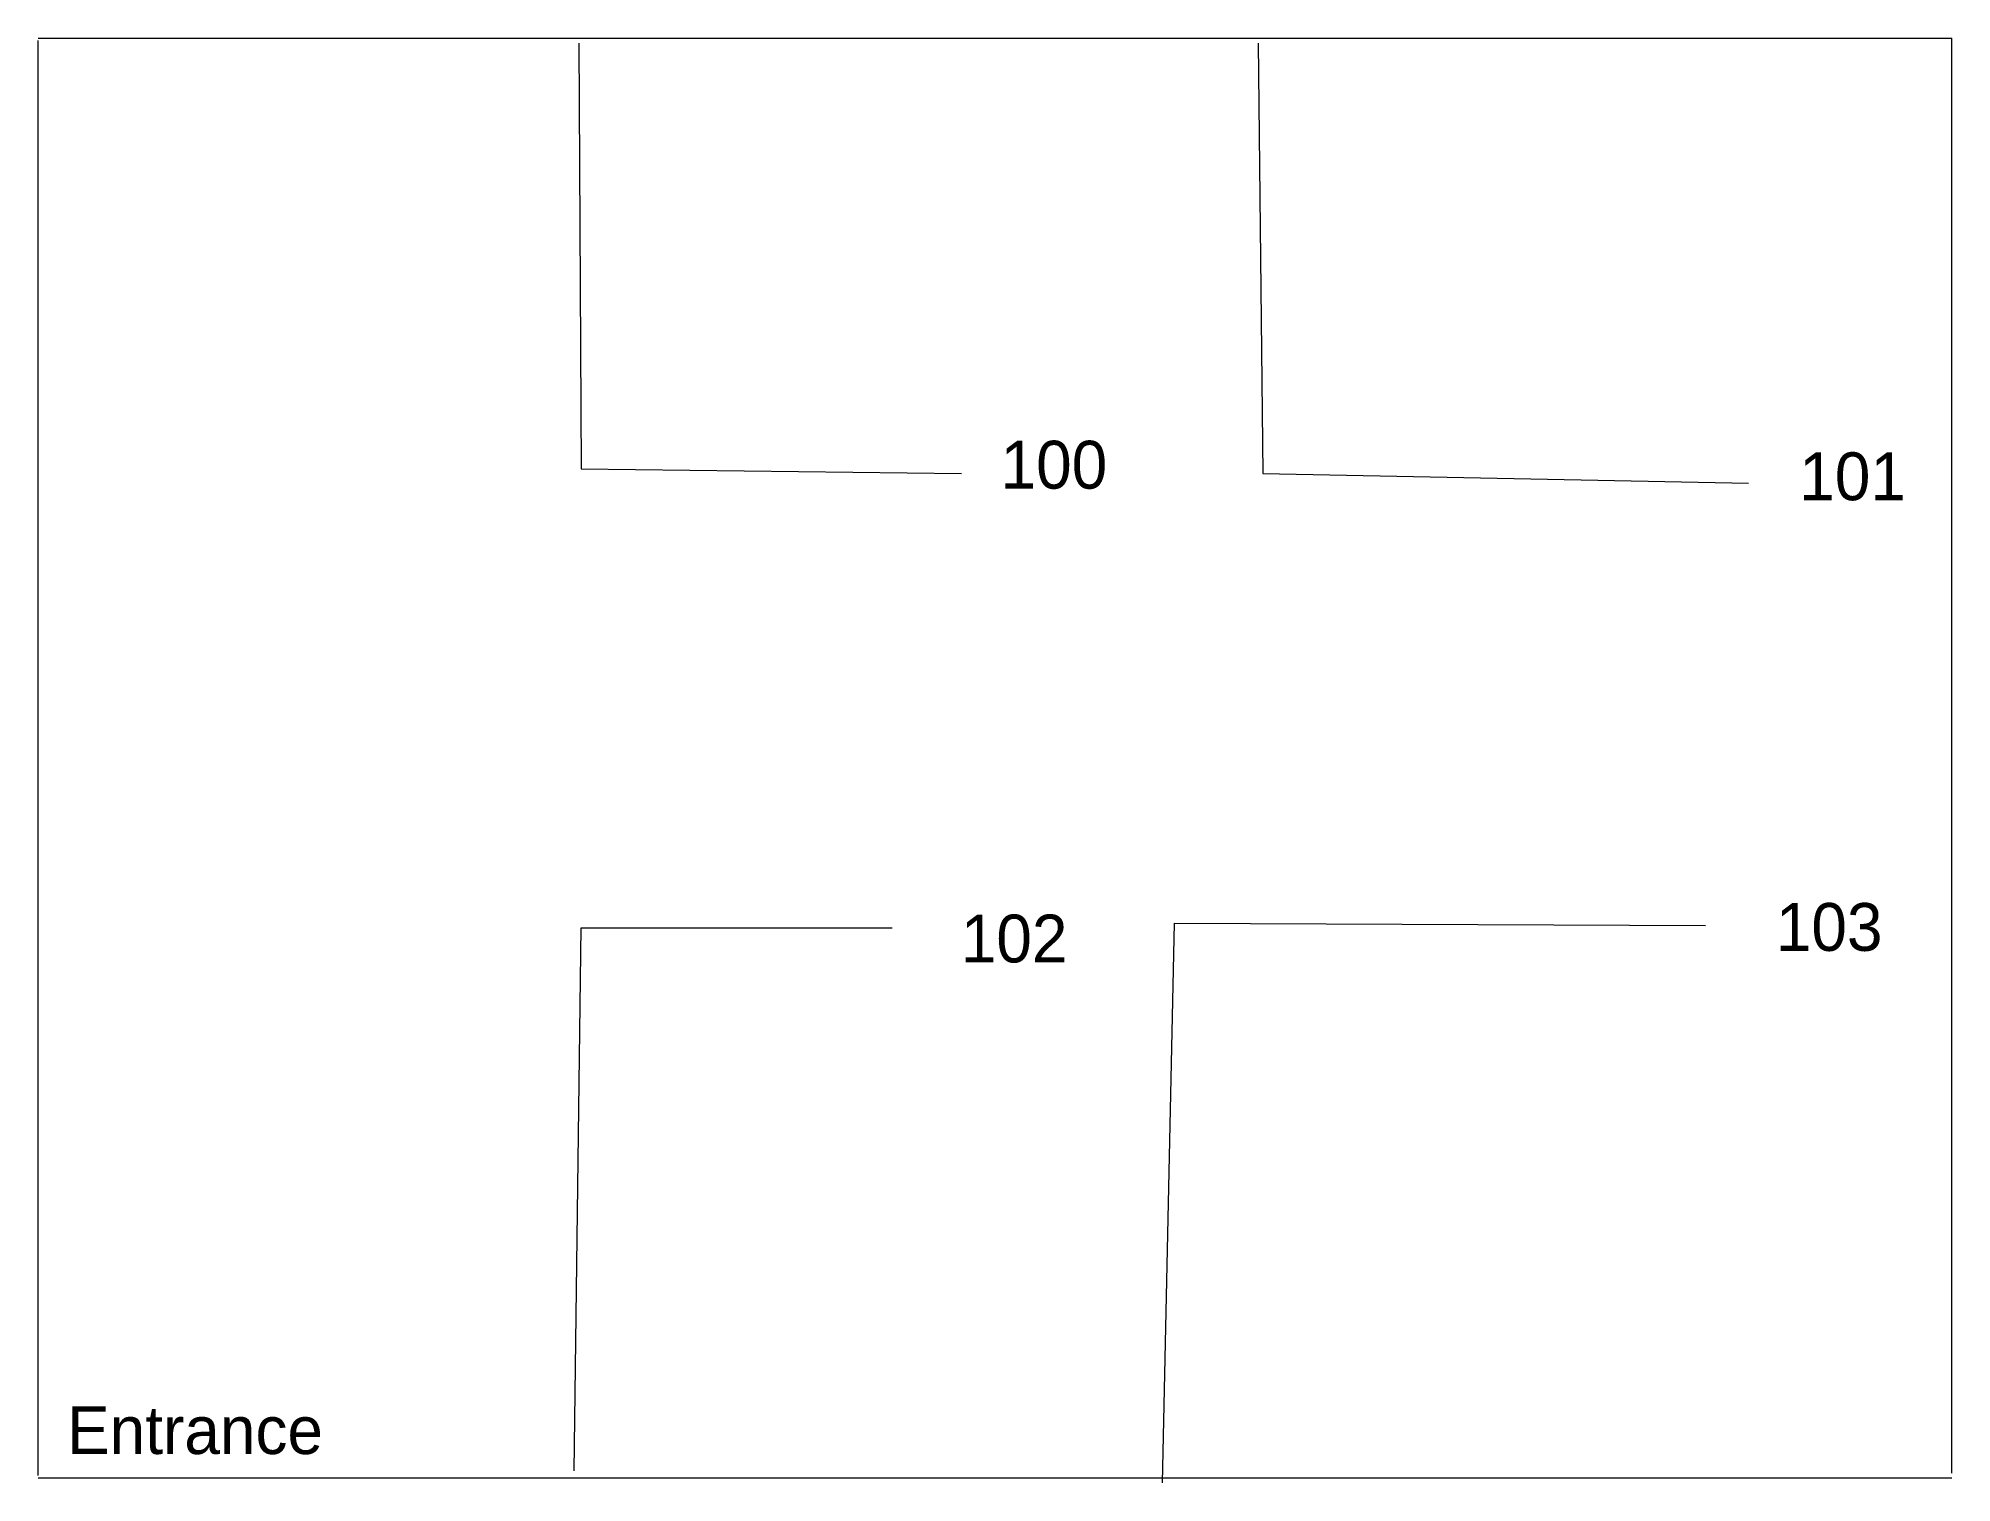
# Model space of a CAD drawing. Header units: feet. Extents: x 56 to 256, y 7 to 158.
import ezdxf

# ---------------------------------------------------------------- set-up
doc = ezdxf.new("R2010")
doc.units = ezdxf.units.FT
doc.header["$MEASUREMENT"] = 0
for name, color, linetype, lineweight in [('Entrance', 7, 'CONTINUOUS', 0), ('Rooms', 7, 'CONTINUOUS', 0), ('Walls', 7, 'CONTINUOUS', 0)]:
    doc.layers.add(name, color=color, linetype=linetype, lineweight=lineweight)
doc.styles.add('romanp', font='romanp')

msp = doc.modelspace()

# ---------------------------------------------------------------- linework, layer by layer
at = {"layer": 'Walls'}
for p, q in [((55.5, 157.75), (255.5, 157.75)), ((55.5, 7.5), (55.5, 157.5)), ((255.5, 7.75), (255.5, 157.75)), ((55.5, 7.25), (255.5, 7.25))]:
    msp.add_line(p, q, dxfattribs=at)
for points in [[(112, 157.25), (112.25, 112.75), (152, 112.25)], [(183, 157.25), (183.5, 112.25), (234.25, 111.25)], [(111.5, 8), (112.25, 64.75), (144.75, 64.75)], [(173, 6.75), (174.25, 65.25), (229.75, 65)]]:
    msp.add_lwpolyline(points, dxfattribs=at)

# ---------------------------------------------------------------- texts
at = {"layer": 'Entrance', "insert": (58.5, 14.75), "char_height": 5, "width": 43.3929, "attachment_point": 1, "style": 'romanp'}
msp.add_mtext('Entrance', dxfattribs=at)
at = {"layer": 'Rooms', "char_height": 5, "attachment_point": 1, "style": 'romanp'}
for s, insert, width in [('100', (156.08, 115.67), 12.1429), ('101', (239.56, 114.46), 10.9524), ('102', (151.92, 66.14), 12.1429), ('103', (237.11, 67.35), 12.1429)]:
    msp.add_mtext(s, dxfattribs=dict(at, insert=insert, width=width))

doc.saveas('drawing.dxf')
